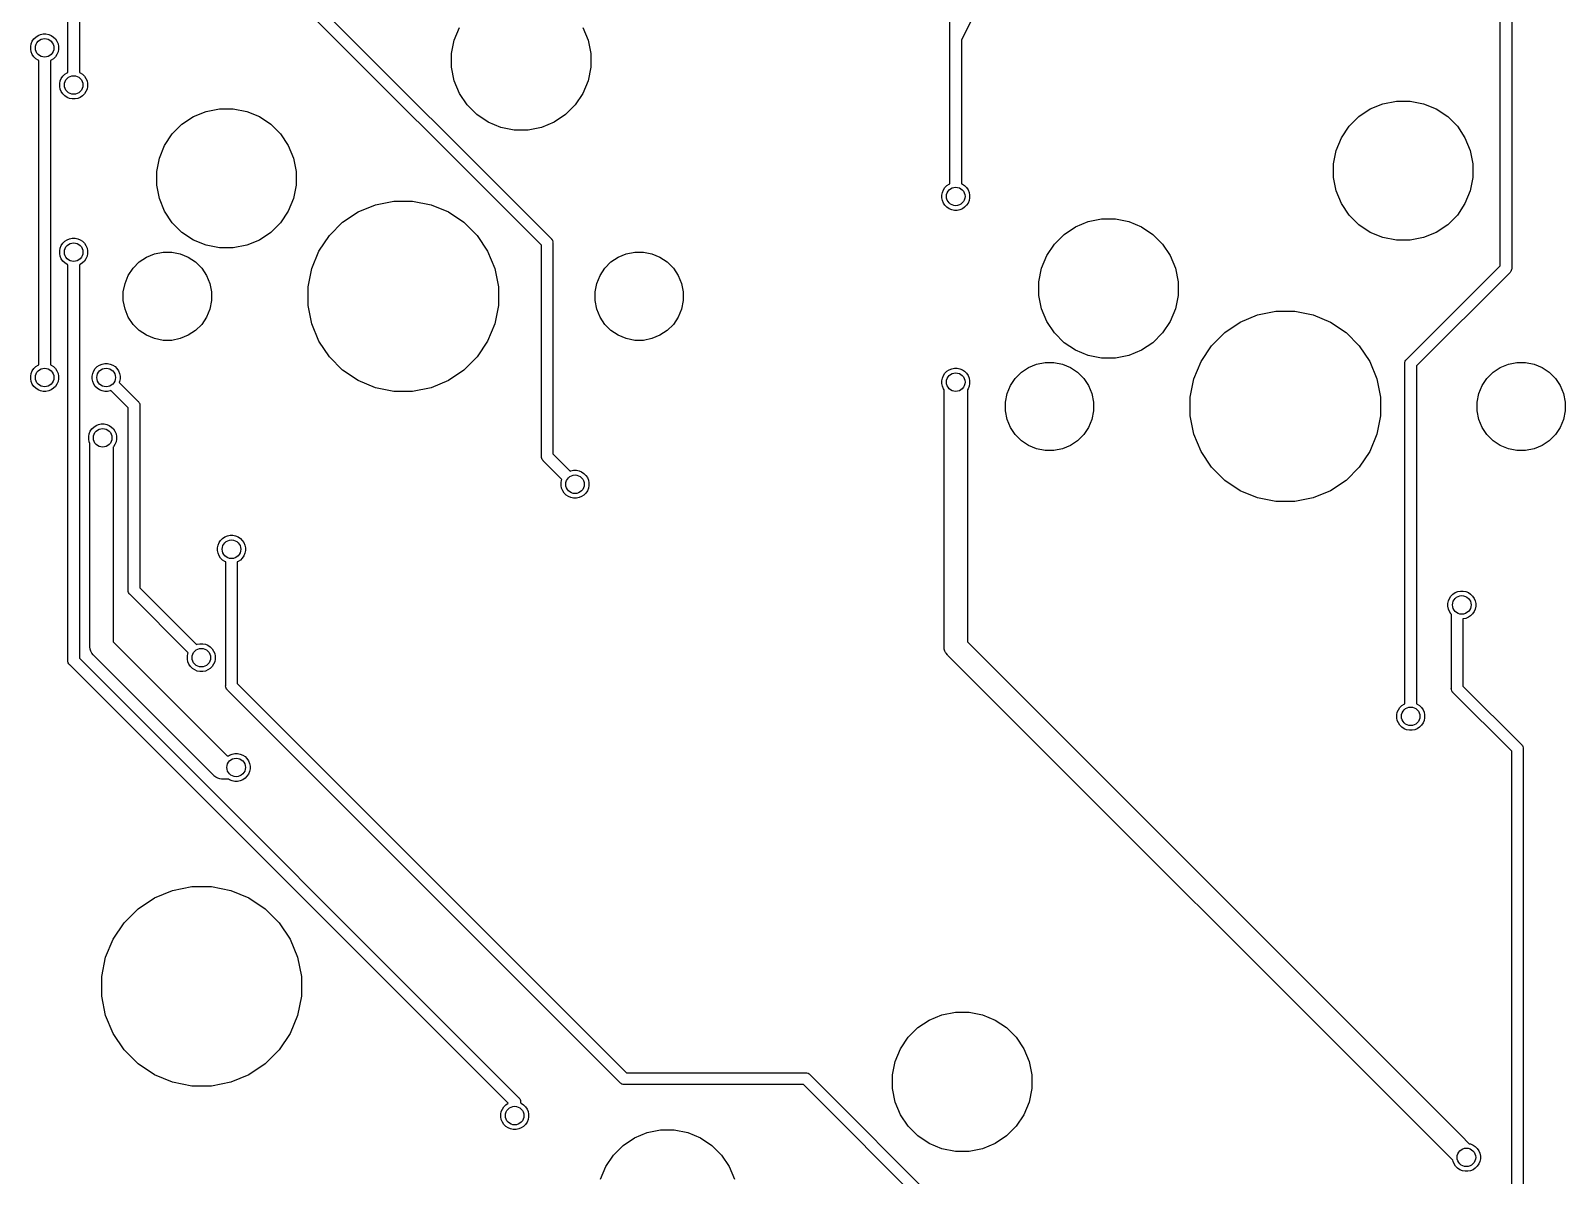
# Model space of a CAD drawing. Extents: x 0.5 to 11.1, y -4 to -0.9.
# Drawn here: x 2.72 to 4.021, y -3.37 to -2.399 of the extents above; entities that cross this region are included whole.
import ezdxf

# ---------------------------------------------------------------- set-up
doc = ezdxf.new("R2010")
doc.units = 0
doc.header["$MEASUREMENT"] = 0
doc.layers.add('BLACK', color=7, linetype='CONTINUOUS')

msp = doc.modelspace()

# ---------------------------------------------------------------- linework, layer by layer
at = {"layer": 'BLACK', "linetype": 'CONTINUOUS'}
for p, q in [((3.49931, -2.40529), (3.49931, -1.95976)), ((3.97569, -2.17236), (3.97569, -2.60035)), ((3.96585, -2.59855), (3.96585, -2.17856)), ((3.15285, -2.58098), (2.88675, -2.31487)), ((2.89498, -2.30918), (3.16108, -2.57529)), ((2.75128, -2.43433), (2.75128, -2.36264)), ((2.76112, -2.36725), (2.76112, -2.43433)), ((3.51958, -2.38602), (3.50915, -2.40687)), ((2.72113, -2.40799), (2.72242, -2.40605)), ((2.72242, -2.40605), (2.72407, -2.40441)), ((2.72407, -2.40441), (2.726, -2.40312)), ((2.726, -2.40312), (2.72815, -2.40223)), ((2.72815, -2.40223), (2.73043, -2.40177)), ((2.73043, -2.40177), (2.73276, -2.40177)), ((2.73276, -2.40177), (2.73504, -2.40223)), ((2.73504, -2.40223), (2.73719, -2.40312)), ((2.73719, -2.40312), (2.73912, -2.40441)), ((2.73912, -2.40441), (2.74077, -2.40605)), ((2.74077, -2.40605), (2.74206, -2.40799)), ((3.07667, -2.4184), (3.07894, -2.40699)), ((3.07894, -2.40699), (3.08339, -2.39624)), ((3.18806, -2.39624), (3.19251, -2.40699)), ((3.19251, -2.40699), (3.19478, -2.4184)), ((3.4993, -2.40536), (3.49931, -2.40529)), ((3.49931, -2.40577), (3.4993, -2.40536)), ((3.49931, -2.45271), (3.49931, -2.40577)), ((3.50915, -2.40687), (3.50915, -2.52882)), ((2.71978, -2.41242), (2.72024, -2.41014)), ((2.71978, -2.41475), (2.71978, -2.41242)), ((2.72024, -2.41703), (2.71978, -2.41475)), ((2.72024, -2.41014), (2.72113, -2.40799)), ((2.72113, -2.41918), (2.72024, -2.41703)), ((2.72242, -2.42111), (2.72113, -2.41918)), ((2.74206, -2.41918), (2.74077, -2.42111)), ((2.74206, -2.40799), (2.74295, -2.41014)), ((2.74295, -2.41703), (2.74206, -2.41918)), ((2.74295, -2.41014), (2.74341, -2.41242)), ((2.74341, -2.41475), (2.74295, -2.41703)), ((2.74341, -2.41242), (2.74341, -2.41475)), ((3.07667, -2.43003), (3.07667, -2.4184)), ((3.19478, -2.4184), (3.19478, -2.43003)), ((2.72407, -2.42276), (2.72242, -2.42111)), ((2.726, -2.42405), (2.72407, -2.42276)), ((2.72667, -2.42433), (2.726, -2.42405)), ((2.72667, -2.68236), (2.72667, -2.42433)), ((2.73719, -2.42405), (2.73652, -2.42433)), ((2.73652, -2.42433), (2.73652, -2.68236)), ((2.73912, -2.42276), (2.73719, -2.42405)), ((2.74077, -2.42111), (2.73912, -2.42276)), ((3.07894, -2.44144), (3.07667, -2.43003)), ((3.19478, -2.43003), (3.19251, -2.44144)), ((2.74439, -2.44392), (2.74484, -2.44163)), ((2.74439, -2.44624), (2.74439, -2.44392)), ((2.74484, -2.44852), (2.74439, -2.44624)), ((2.74484, -2.44163), (2.74573, -2.43948)), ((2.74573, -2.43948), (2.74703, -2.43755)), ((2.74703, -2.43755), (2.74867, -2.4359)), ((2.74867, -2.4359), (2.75061, -2.43461)), ((2.75061, -2.43461), (2.75128, -2.43433)), ((2.76112, -2.43433), (2.7618, -2.43461)), ((2.7618, -2.43461), (2.76373, -2.4359)), ((2.76373, -2.4359), (2.76538, -2.43755)), ((2.76538, -2.43755), (2.76667, -2.43948)), ((2.76667, -2.43948), (2.76756, -2.44163)), ((2.76756, -2.44163), (2.76801, -2.44392)), ((2.76801, -2.44624), (2.76756, -2.44852)), ((2.76801, -2.44392), (2.76801, -2.44624)), ((3.08339, -2.45219), (3.07894, -2.44144)), ((3.19251, -2.44144), (3.18806, -2.45219)), ((2.74573, -2.45067), (2.74484, -2.44852)), ((2.74703, -2.45261), (2.74573, -2.45067)), ((2.74867, -2.45425), (2.74703, -2.45261)), ((2.75061, -2.45555), (2.74867, -2.45425)), ((2.75276, -2.45644), (2.75061, -2.45555)), ((2.75504, -2.45689), (2.75276, -2.45644)), ((2.75736, -2.45689), (2.75504, -2.45689)), ((2.75965, -2.45644), (2.75736, -2.45689)), ((2.7618, -2.45555), (2.75965, -2.45644)), ((2.76373, -2.45425), (2.7618, -2.45555)), ((2.76538, -2.45261), (2.76373, -2.45425)), ((2.76667, -2.45067), (2.76538, -2.45261)), ((2.76756, -2.44852), (2.76667, -2.45067)), ((3.08986, -2.46186), (3.08339, -2.45219)), ((3.18806, -2.45219), (3.1816, -2.46186)), ((3.49931, -2.52882), (3.49931, -2.45271)), ((3.49931, -2.45271), (3.49931, -2.45271)), ((3.86653, -2.46093), (3.87794, -2.45866)), ((3.87794, -2.45866), (3.88958, -2.45866)), ((3.88958, -2.45866), (3.90099, -2.46093)), ((2.84808, -2.47834), (2.85776, -2.47188)), ((2.85776, -2.47188), (2.8685, -2.46743)), ((2.8685, -2.46743), (2.87991, -2.46516)), ((2.87991, -2.46516), (2.89154, -2.46516)), ((2.89154, -2.46516), (2.90295, -2.46743)), ((2.90295, -2.46743), (2.9137, -2.47188)), ((2.9137, -2.47188), (2.92337, -2.47834)), ((3.09808, -2.47008), (3.08986, -2.46186)), ((3.10776, -2.47655), (3.09808, -2.47008)), ((3.17337, -2.47008), (3.1637, -2.47655)), ((3.1816, -2.46186), (3.17337, -2.47008)), ((3.83789, -2.48007), (3.84611, -2.47185)), ((3.84611, -2.47185), (3.85579, -2.46538)), ((3.85579, -2.46538), (3.86653, -2.46093)), ((3.90099, -2.46093), (3.91173, -2.46538)), ((3.91173, -2.46538), (3.92141, -2.47185)), ((3.92141, -2.47185), (3.92963, -2.48007)), ((2.83986, -2.48657), (2.84808, -2.47834)), ((2.92337, -2.47834), (2.9316, -2.48657)), ((3.1185, -2.481), (3.10776, -2.47655)), ((3.12991, -2.48327), (3.1185, -2.481)), ((3.14154, -2.48327), (3.12991, -2.48327)), ((3.15295, -2.481), (3.14154, -2.48327)), ((3.1637, -2.47655), (3.15295, -2.481)), ((3.83143, -2.48974), (3.83789, -2.48007)), ((3.92963, -2.48007), (3.93609, -2.48974)), ((2.82894, -2.50699), (2.83339, -2.49624)), ((2.83339, -2.49624), (2.83986, -2.48657)), ((2.9316, -2.48657), (2.93806, -2.49624)), ((2.93806, -2.49624), (2.94251, -2.50699)), ((3.82697, -2.50049), (3.83143, -2.48974)), ((3.93609, -2.48974), (3.94055, -2.50049)), ((2.82667, -2.5184), (2.82894, -2.50699)), ((2.94251, -2.50699), (2.94478, -2.5184)), ((3.8247, -2.5119), (3.82697, -2.50049)), ((3.94055, -2.50049), (3.94281, -2.5119)), ((2.82667, -2.53003), (2.82667, -2.5184)), ((2.94478, -2.5184), (2.94478, -2.53003)), ((3.8247, -2.52353), (3.8247, -2.5119)), ((3.82697, -2.53494), (3.8247, -2.52353)), ((3.94281, -2.52353), (3.94055, -2.53494)), ((3.94281, -2.5119), (3.94281, -2.52353)), ((2.82894, -2.54144), (2.82667, -2.53003)), ((2.94478, -2.53003), (2.94251, -2.54144)), ((3.49242, -2.5384), (3.49288, -2.53612)), ((3.49288, -2.53612), (3.49377, -2.53397)), ((3.49377, -2.53397), (3.49506, -2.53204)), ((3.49506, -2.53204), (3.4967, -2.53039)), ((3.4967, -2.53039), (3.49864, -2.5291)), ((3.49864, -2.5291), (3.49931, -2.52882)), ((3.50915, -2.52882), (3.50983, -2.5291)), ((3.50983, -2.5291), (3.51176, -2.53039)), ((3.51176, -2.53039), (3.51341, -2.53204)), ((3.51341, -2.53204), (3.5147, -2.53397)), ((3.5147, -2.53397), (3.51559, -2.53612)), ((3.51559, -2.53612), (3.51604, -2.5384)), ((3.83143, -2.54569), (3.82697, -2.53494)), ((3.94055, -2.53494), (3.93609, -2.54569)), ((2.83339, -2.55219), (2.82894, -2.54144)), ((2.94251, -2.54144), (2.93806, -2.55219)), ((2.9975, -2.55269), (3.01219, -2.54661)), ((3.01219, -2.54661), (3.02778, -2.5435)), ((3.02778, -2.5435), (3.04368, -2.5435)), ((3.04368, -2.5435), (3.05927, -2.54661)), ((3.05927, -2.54661), (3.07396, -2.55269)), ((3.49242, -2.54073), (3.49242, -2.5384)), ((3.49288, -2.54301), (3.49242, -2.54073)), ((3.49377, -2.54516), (3.49288, -2.54301)), ((3.49506, -2.5471), (3.49377, -2.54516)), ((3.4967, -2.54874), (3.49506, -2.5471)), ((3.49864, -2.55003), (3.4967, -2.54874)), ((3.50079, -2.55092), (3.49864, -2.55003)), ((3.50983, -2.55003), (3.50768, -2.55092)), ((3.51176, -2.54874), (3.50983, -2.55003)), ((3.51341, -2.5471), (3.51176, -2.54874)), ((3.5147, -2.54516), (3.51341, -2.5471)), ((3.51559, -2.54301), (3.5147, -2.54516)), ((3.51604, -2.54073), (3.51559, -2.54301)), ((3.51604, -2.5384), (3.51604, -2.54073)), ((3.83789, -2.55536), (3.83143, -2.54569)), ((3.93609, -2.54569), (3.92963, -2.55536)), ((2.83986, -2.56186), (2.83339, -2.55219)), ((2.84808, -2.57008), (2.83986, -2.56186)), ((2.9316, -2.56186), (2.92337, -2.57008)), ((2.93806, -2.55219), (2.9316, -2.56186)), ((2.97304, -2.57276), (2.98428, -2.56152)), ((2.98428, -2.56152), (2.9975, -2.55269)), ((3.07396, -2.55269), (3.08718, -2.56152)), ((3.08718, -2.56152), (3.09842, -2.57276)), ((3.50307, -2.55138), (3.50079, -2.55092)), ((3.5054, -2.55138), (3.50307, -2.55138)), ((3.50768, -2.55092), (3.5054, -2.55138)), ((3.60579, -2.56538), (3.61653, -2.56093)), ((3.61653, -2.56093), (3.62794, -2.55866)), ((3.62794, -2.55866), (3.63958, -2.55866)), ((3.63958, -2.55866), (3.65099, -2.56093)), ((3.65099, -2.56093), (3.66173, -2.56538)), ((3.84611, -2.56359), (3.83789, -2.55536)), ((3.85579, -2.57005), (3.84611, -2.56359)), ((3.92141, -2.56359), (3.91173, -2.57005)), ((3.92963, -2.55536), (3.92141, -2.56359)), ((2.74867, -2.57764), (2.75061, -2.57634)), ((2.75061, -2.57634), (2.75276, -2.57545)), ((2.75276, -2.57545), (2.75504, -2.575)), ((2.75504, -2.575), (2.75736, -2.575)), ((2.75736, -2.575), (2.75965, -2.57545)), ((2.75965, -2.57545), (2.7618, -2.57634)), ((2.7618, -2.57634), (2.76373, -2.57764)), ((2.85776, -2.57655), (2.84808, -2.57008)), ((2.8685, -2.581), (2.85776, -2.57655)), ((2.9137, -2.57655), (2.90295, -2.581)), ((2.92337, -2.57008), (2.9137, -2.57655)), ((2.96421, -2.58598), (2.97304, -2.57276)), ((3.09842, -2.57276), (3.10725, -2.58598)), ((3.16108, -2.57529), (3.16127, -2.57544)), ((3.16127, -2.57544), (3.16143, -2.57563)), ((3.16143, -2.57563), (3.16143, -2.57563)), ((3.16143, -2.57563), (3.16181, -2.57609)), ((3.16181, -2.57609), (3.16189, -2.57619)), ((3.16189, -2.57619), (3.16234, -2.57704)), ((3.58789, -2.58007), (3.59611, -2.57185)), ((3.59611, -2.57185), (3.60579, -2.56538)), ((3.66173, -2.56538), (3.67141, -2.57185)), ((3.67141, -2.57185), (3.67963, -2.58007)), ((3.86653, -2.5745), (3.85579, -2.57005)), ((3.87794, -2.57677), (3.86653, -2.5745)), ((3.90099, -2.5745), (3.88958, -2.57677)), ((3.91173, -2.57005), (3.90099, -2.5745)), ((2.74439, -2.58565), (2.74484, -2.58337)), ((2.74439, -2.58797), (2.74439, -2.58565)), ((2.74484, -2.59026), (2.74439, -2.58797)), ((2.74484, -2.58337), (2.74573, -2.58122)), ((2.74573, -2.58122), (2.74703, -2.57928)), ((2.74703, -2.57928), (2.74867, -2.57764)), ((2.76373, -2.57764), (2.76538, -2.57928)), ((2.76538, -2.57928), (2.76667, -2.58122)), ((2.76667, -2.58122), (2.76756, -2.58337)), ((2.76756, -2.58337), (2.76801, -2.58565)), ((2.76801, -2.58797), (2.76756, -2.59026)), ((2.76801, -2.58565), (2.76801, -2.58797)), ((2.81801, -2.59107), (2.82482, -2.58825)), ((2.82482, -2.58825), (2.83204, -2.58681)), ((2.83204, -2.58681), (2.83941, -2.58681)), ((2.83941, -2.58681), (2.84664, -2.58825)), ((2.84664, -2.58825), (2.85344, -2.59107)), ((2.87991, -2.58327), (2.8685, -2.581)), ((2.89154, -2.58327), (2.87991, -2.58327)), ((2.90295, -2.581), (2.89154, -2.58327)), ((2.95812, -2.60067), (2.96421, -2.58598)), ((3.10725, -2.58598), (3.11334, -2.60067)), ((3.15285, -2.7598), (3.15285, -2.58098)), ((3.16234, -2.57704), (3.16263, -2.57797)), ((3.16263, -2.57797), (3.1627, -2.5787)), ((3.1627, -2.5787), (3.1627, -2.5787)), ((3.1627, -2.5787), (3.16272, -2.57894)), ((3.16272, -2.57894), (3.1627, -2.57918)), ((3.1627, -2.57918), (3.1627, -2.758)), ((3.21801, -2.59107), (3.22482, -2.58825)), ((3.22482, -2.58825), (3.23204, -2.58681)), ((3.23204, -2.58681), (3.23941, -2.58681)), ((3.23941, -2.58681), (3.24664, -2.58825)), ((3.24664, -2.58825), (3.25344, -2.59107)), ((3.57697, -2.60049), (3.58143, -2.58974)), ((3.58143, -2.58974), (3.58789, -2.58007)), ((3.67963, -2.58007), (3.68609, -2.58974)), ((3.68609, -2.58974), (3.69055, -2.60049)), ((3.88958, -2.57677), (3.87794, -2.57677)), ((2.74573, -2.59241), (2.74484, -2.59026)), ((2.74703, -2.59434), (2.74573, -2.59241)), ((2.74867, -2.59599), (2.74703, -2.59434)), ((2.75061, -2.59728), (2.74867, -2.59599)), ((2.75128, -2.59756), (2.75061, -2.59728)), ((2.75128, -2.93303), (2.75128, -2.59756)), ((2.7618, -2.59728), (2.76112, -2.59756)), ((2.76112, -2.59756), (2.76112, -2.93123)), ((2.76373, -2.59599), (2.7618, -2.59728)), ((2.76538, -2.59434), (2.76373, -2.59599)), ((2.76667, -2.59241), (2.76538, -2.59434)), ((2.76756, -2.59026), (2.76667, -2.59241)), ((2.80258, -2.6065), (2.80668, -2.60037)), ((2.80668, -2.60037), (2.81189, -2.59516)), ((2.81189, -2.59516), (2.81801, -2.59107)), ((2.85344, -2.59107), (2.85957, -2.59516)), ((2.85957, -2.59516), (2.86478, -2.60037)), ((2.86478, -2.60037), (2.86887, -2.6065)), ((2.95502, -2.61626), (2.95812, -2.60067)), ((3.11334, -2.60067), (3.11644, -2.61626)), ((3.20258, -2.6065), (3.20668, -2.60037)), ((3.20668, -2.60037), (3.21189, -2.59516)), ((3.21189, -2.59516), (3.21801, -2.59107)), ((3.25344, -2.59107), (3.25957, -2.59516)), ((3.25957, -2.59516), (3.26478, -2.60037)), ((3.26478, -2.60037), (3.26887, -2.6065)), ((3.5747, -2.6119), (3.57697, -2.60049)), ((3.69055, -2.60049), (3.69281, -2.6119)), ((3.88675, -2.67765), (3.96585, -2.59855)), ((3.97534, -2.60248), (3.97488, -2.60334)), ((3.97537, -2.60238), (3.97534, -2.60248)), ((3.97562, -2.60156), (3.97537, -2.60238)), ((3.97569, -2.60083), (3.97562, -2.60156)), ((3.97569, -2.60035), (3.97571, -2.60059)), ((3.97571, -2.60059), (3.97569, -2.60083)), ((3.97569, -2.60083), (3.97569, -2.60083)), ((2.79833, -2.62053), (2.79976, -2.6133)), ((2.79976, -2.6133), (2.80258, -2.6065)), ((2.86887, -2.6065), (2.87169, -2.6133)), ((2.87169, -2.6133), (2.87313, -2.62053)), ((3.19833, -2.62053), (3.19976, -2.6133)), ((3.19976, -2.6133), (3.20258, -2.6065)), ((3.26887, -2.6065), (3.27169, -2.6133)), ((3.27169, -2.6133), (3.27313, -2.62053)), ((3.5747, -2.62353), (3.5747, -2.6119)), ((3.69281, -2.6119), (3.69281, -2.62353)), ((3.97408, -2.60424), (3.89498, -2.68334)), ((3.97426, -2.60409), (3.97408, -2.60424)), ((3.97468, -2.60357), (3.97426, -2.60409)), ((3.97488, -2.60334), (3.97468, -2.60357)), ((2.79833, -2.6279), (2.79833, -2.62053)), ((2.79976, -2.63512), (2.79833, -2.6279)), ((2.87313, -2.6279), (2.87169, -2.63512)), ((2.87313, -2.62053), (2.87313, -2.6279)), ((2.95502, -2.63216), (2.95502, -2.61626)), ((3.11644, -2.61626), (3.11644, -2.63216)), ((3.19833, -2.6279), (3.19833, -2.62053)), ((3.19976, -2.63512), (3.19833, -2.6279)), ((3.27313, -2.6279), (3.27169, -2.63512)), ((3.27313, -2.62053), (3.27313, -2.6279)), ((3.57697, -2.63494), (3.5747, -2.62353)), ((3.69281, -2.62353), (3.69055, -2.63494)), ((2.80258, -2.64193), (2.79976, -2.63512)), ((2.87169, -2.63512), (2.86887, -2.64193)), ((2.95812, -2.64775), (2.95502, -2.63216)), ((3.11644, -2.63216), (3.11334, -2.64775)), ((3.20258, -2.64193), (3.19976, -2.63512)), ((3.27169, -2.63512), (3.26887, -2.64193)), ((3.58143, -2.64569), (3.57697, -2.63494)), ((3.69055, -2.63494), (3.68609, -2.64569)), ((3.74553, -2.64619), (3.76022, -2.64011)), ((3.76022, -2.64011), (3.77581, -2.63701)), ((3.77581, -2.63701), (3.79171, -2.63701)), ((3.79171, -2.63701), (3.8073, -2.64011)), ((3.8073, -2.64011), (3.82199, -2.64619)), ((2.80668, -2.64805), (2.80258, -2.64193)), ((2.81189, -2.65326), (2.80668, -2.64805)), ((2.81801, -2.65736), (2.81189, -2.65326)), ((2.85957, -2.65326), (2.85344, -2.65736)), ((2.86478, -2.64805), (2.85957, -2.65326)), ((2.86887, -2.64193), (2.86478, -2.64805)), ((2.96421, -2.66244), (2.95812, -2.64775)), ((3.11334, -2.64775), (3.10725, -2.66244)), ((3.20668, -2.64805), (3.20258, -2.64193)), ((3.21189, -2.65326), (3.20668, -2.64805)), ((3.21801, -2.65736), (3.21189, -2.65326)), ((3.25957, -2.65326), (3.25344, -2.65736)), ((3.26478, -2.64805), (3.25957, -2.65326)), ((3.26887, -2.64193), (3.26478, -2.64805)), ((3.58789, -2.65536), (3.58143, -2.64569)), ((3.68609, -2.64569), (3.67963, -2.65536)), ((3.73231, -2.65503), (3.74553, -2.64619)), ((3.82199, -2.64619), (3.83521, -2.65503)), ((2.82482, -2.66018), (2.81801, -2.65736)), ((2.83204, -2.66161), (2.82482, -2.66018)), ((2.83941, -2.66161), (2.83204, -2.66161)), ((2.84664, -2.66018), (2.83941, -2.66161)), ((2.85344, -2.65736), (2.84664, -2.66018)), ((2.97304, -2.67566), (2.96421, -2.66244)), ((3.10725, -2.66244), (3.09842, -2.67566)), ((3.22482, -2.66018), (3.21801, -2.65736)), ((3.23204, -2.66161), (3.22482, -2.66018)), ((3.23941, -2.66161), (3.23204, -2.66161)), ((3.24664, -2.66018), (3.23941, -2.66161)), ((3.25344, -2.65736), (3.24664, -2.66018)), ((3.59611, -2.66359), (3.58789, -2.65536)), ((3.60579, -2.67005), (3.59611, -2.66359)), ((3.67141, -2.66359), (3.66173, -2.67005)), ((3.67963, -2.65536), (3.67141, -2.66359)), ((3.71224, -2.67949), (3.72107, -2.66627)), ((3.72107, -2.66627), (3.73231, -2.65503)), ((3.83521, -2.65503), (3.84645, -2.66627)), ((3.84645, -2.66627), (3.85528, -2.67949)), ((2.98428, -2.6869), (2.97304, -2.67566)), ((3.09842, -2.67566), (3.08718, -2.6869)), ((3.57285, -2.68175), (3.58008, -2.68031)), ((3.58008, -2.68031), (3.58744, -2.68031)), ((3.58744, -2.68031), (3.59467, -2.68175)), ((3.61653, -2.6745), (3.60579, -2.67005)), ((3.62794, -2.67677), (3.61653, -2.6745)), ((3.63958, -2.67677), (3.62794, -2.67677)), ((3.65099, -2.6745), (3.63958, -2.67677)), ((3.66173, -2.67005), (3.65099, -2.6745)), ((3.70615, -2.69417), (3.71224, -2.67949)), ((3.85528, -2.67949), (3.86137, -2.69417)), ((3.88511, -2.6813), (3.88521, -2.68033)), ((3.88521, -2.68033), (3.88549, -2.67941)), ((3.88549, -2.67941), (3.88595, -2.67855)), ((3.88595, -2.67855), (3.88641, -2.67799)), ((3.88641, -2.67799), (3.88656, -2.6778)), ((3.88641, -2.67799), (3.88641, -2.67799)), ((3.88656, -2.6778), (3.88675, -2.67765)), ((3.97285, -2.68175), (3.98008, -2.68031)), ((3.98008, -2.68031), (3.98744, -2.68031)), ((3.98744, -2.68031), (3.99467, -2.68175)), ((2.71978, -2.69195), (2.72024, -2.68967)), ((2.71978, -2.69427), (2.71978, -2.69195)), ((2.72024, -2.68967), (2.72113, -2.68752)), ((2.72113, -2.68752), (2.72242, -2.68558)), ((2.72242, -2.68558), (2.72407, -2.68394)), ((2.72407, -2.68394), (2.726, -2.68264)), ((2.726, -2.68264), (2.72667, -2.68236)), ((2.73652, -2.68236), (2.73719, -2.68264)), ((2.73719, -2.68264), (2.73912, -2.68394)), ((2.73912, -2.68394), (2.74077, -2.68558)), ((2.74077, -2.68558), (2.74206, -2.68752)), ((2.74206, -2.68752), (2.74295, -2.68967)), ((2.74295, -2.68967), (2.74341, -2.69195)), ((2.74341, -2.69195), (2.74341, -2.69427)), ((2.77195, -2.69195), (2.7724, -2.68967)), ((2.77195, -2.69427), (2.77195, -2.69195)), ((2.7724, -2.68967), (2.77329, -2.68752)), ((2.77329, -2.68752), (2.77459, -2.68558)), ((2.77459, -2.68558), (2.77623, -2.68394)), ((2.77623, -2.68394), (2.77817, -2.68264)), ((2.77817, -2.68264), (2.78031, -2.68175)), ((2.78031, -2.68175), (2.7826, -2.6813)), ((2.7826, -2.6813), (2.78492, -2.6813)), ((2.78492, -2.6813), (2.78721, -2.68175)), ((2.78721, -2.68175), (2.78935, -2.68264)), ((2.78935, -2.68264), (2.79129, -2.68394)), ((2.79129, -2.68394), (2.79293, -2.68558)), ((2.79293, -2.68558), (2.79423, -2.68752)), ((2.79423, -2.68752), (2.79512, -2.68967)), ((2.79512, -2.68967), (2.79557, -2.69195)), ((2.79557, -2.69195), (2.79557, -2.69427)), ((2.9975, -2.69574), (2.98428, -2.6869)), ((3.08718, -2.6869), (3.07396, -2.69574)), ((3.49242, -2.69588), (3.49288, -2.6936)), ((3.49288, -2.6936), (3.49377, -2.69145)), ((3.49377, -2.69145), (3.49506, -2.68952)), ((3.49506, -2.68952), (3.4967, -2.68787)), ((3.4967, -2.68787), (3.49864, -2.68658)), ((3.49864, -2.68658), (3.50079, -2.68569)), ((3.50079, -2.68569), (3.50307, -2.68524)), ((3.50307, -2.68524), (3.5054, -2.68524)), ((3.5054, -2.68524), (3.50768, -2.68569)), ((3.50768, -2.68569), (3.50983, -2.68658)), ((3.50983, -2.68658), (3.51176, -2.68787)), ((3.51176, -2.68787), (3.51341, -2.68952)), ((3.51341, -2.68952), (3.5147, -2.69145)), ((3.5147, -2.69145), (3.51559, -2.6936)), ((3.51559, -2.6936), (3.51604, -2.69588)), ((3.55471, -2.69387), (3.55992, -2.68866)), ((3.55992, -2.68866), (3.56604, -2.68457)), ((3.56604, -2.68457), (3.57285, -2.68175)), ((3.59467, -2.68175), (3.60148, -2.68457)), ((3.60148, -2.68457), (3.6076, -2.68866)), ((3.6076, -2.68866), (3.61281, -2.69387)), ((3.88514, -2.68154), (3.88511, -2.6813)), ((3.88514, -2.96977), (3.88514, -2.68154)), ((3.89498, -2.68334), (3.89498, -2.96977)), ((3.95471, -2.69387), (3.95992, -2.68866)), ((3.95992, -2.68866), (3.96604, -2.68457)), ((3.96604, -2.68457), (3.97285, -2.68175)), ((3.99467, -2.68175), (4.00148, -2.68457)), ((4.00148, -2.68457), (4.0076, -2.68866)), ((4.0076, -2.68866), (4.01281, -2.69387)), ((2.72024, -2.69656), (2.71978, -2.69427)), ((2.72113, -2.6987), (2.72024, -2.69656)), ((2.72242, -2.70064), (2.72113, -2.6987)), ((2.72407, -2.70228), (2.72242, -2.70064)), ((2.726, -2.70358), (2.72407, -2.70228)), ((2.72815, -2.70447), (2.726, -2.70358)), ((2.73043, -2.70492), (2.72815, -2.70447)), ((2.73276, -2.70492), (2.73043, -2.70492)), ((2.73504, -2.70447), (2.73276, -2.70492)), ((2.73719, -2.70358), (2.73504, -2.70447)), ((2.73912, -2.70228), (2.73719, -2.70358)), ((2.74077, -2.70064), (2.73912, -2.70228)), ((2.74206, -2.6987), (2.74077, -2.70064)), ((2.74295, -2.69656), (2.74206, -2.6987)), ((2.74341, -2.69427), (2.74295, -2.69656)), ((2.7724, -2.69656), (2.77195, -2.69427)), ((2.77329, -2.6987), (2.7724, -2.69656)), ((2.77459, -2.70064), (2.77329, -2.6987)), ((2.77623, -2.70228), (2.77459, -2.70064)), ((2.77817, -2.70358), (2.77623, -2.70228)), ((2.78031, -2.70447), (2.77817, -2.70358)), ((2.7826, -2.70492), (2.78031, -2.70447)), ((2.78492, -2.70492), (2.7826, -2.70492)), ((2.78721, -2.70447), (2.78492, -2.70492)), ((2.78788, -2.70419), (2.78721, -2.70447)), ((2.80246, -2.71877), (2.78788, -2.70419)), ((2.79512, -2.69656), (2.79484, -2.69723)), ((2.79484, -2.69723), (2.81069, -2.71308)), ((2.79557, -2.69427), (2.79512, -2.69656)), ((3.01219, -2.70182), (2.9975, -2.69574)), ((3.02778, -2.70492), (3.01219, -2.70182)), ((3.04368, -2.70492), (3.02778, -2.70492)), ((3.05927, -2.70182), (3.04368, -2.70492)), ((3.07396, -2.69574), (3.05927, -2.70182)), ((3.49242, -2.69821), (3.49242, -2.69588)), ((3.49288, -2.70049), (3.49242, -2.69821)), ((3.49377, -2.70264), (3.49288, -2.70049)), ((3.49439, -2.70358), (3.49377, -2.70264)), ((3.49439, -2.92097), (3.49439, -2.70358)), ((3.5147, -2.70264), (3.51407, -2.70358)), ((3.51407, -2.70358), (3.51407, -2.91738)), ((3.51559, -2.70049), (3.5147, -2.70264)), ((3.51604, -2.69821), (3.51559, -2.70049)), ((3.51604, -2.69588), (3.51604, -2.69821)), ((3.54636, -2.71403), (3.5478, -2.70681)), ((3.5478, -2.70681), (3.55062, -2.7)), ((3.55062, -2.7), (3.55471, -2.69387)), ((3.61281, -2.69387), (3.6169, -2.7)), ((3.6169, -2.7), (3.61972, -2.70681)), ((3.61972, -2.70681), (3.62116, -2.71403)), ((3.70305, -2.70977), (3.70615, -2.69417)), ((3.86137, -2.69417), (3.86447, -2.70977)), ((3.94636, -2.71403), (3.9478, -2.70681)), ((3.9478, -2.70681), (3.95061, -2.7)), ((3.95061, -2.7), (3.95471, -2.69387)), ((4.01281, -2.69387), (4.0169, -2.7)), ((4.0169, -2.7), (4.01972, -2.70681)), ((4.01972, -2.70681), (4.02116, -2.71403)), ((2.80246, -2.87338), (2.80246, -2.71877)), ((2.81069, -2.71308), (2.81088, -2.71324)), ((2.81088, -2.71324), (2.81103, -2.71342)), ((2.81103, -2.71342), (2.81103, -2.71342)), ((2.81103, -2.71342), (2.81149, -2.71398)), ((2.81149, -2.71398), (2.81186, -2.71468)), ((2.81186, -2.71468), (2.81195, -2.71484)), ((2.81195, -2.71484), (2.81223, -2.71577)), ((2.81223, -2.71577), (2.8123, -2.71649)), ((2.8123, -2.71649), (2.8123, -2.71649)), ((2.8123, -2.71649), (2.81233, -2.71673)), ((2.81233, -2.71673), (2.8123, -2.71697)), ((2.8123, -2.71697), (2.8123, -2.87158)), ((3.54636, -2.7214), (3.54636, -2.71403)), ((3.62116, -2.71403), (3.62116, -2.7214)), ((3.70305, -2.72567), (3.70305, -2.70977)), ((3.86447, -2.70977), (3.86447, -2.72567)), ((3.94636, -2.7214), (3.94636, -2.71403)), ((4.02116, -2.71403), (4.02116, -2.7214)), ((2.77736, -2.73293), (2.77964, -2.73248)), ((2.77964, -2.73248), (2.78197, -2.73248)), ((2.78197, -2.73248), (2.78425, -2.73293)), ((3.5478, -2.72863), (3.54636, -2.7214)), ((3.55062, -2.73543), (3.5478, -2.72863)), ((3.61972, -2.72863), (3.6169, -2.73543)), ((3.62116, -2.7214), (3.61972, -2.72863)), ((3.70615, -2.74126), (3.70305, -2.72567)), ((3.86447, -2.72567), (3.86137, -2.74126)), ((3.9478, -2.72863), (3.94636, -2.7214)), ((3.95061, -2.73543), (3.9478, -2.72863)), ((4.01972, -2.72863), (4.0169, -2.73543)), ((4.02116, -2.7214), (4.01972, -2.72863)), ((2.769, -2.74313), (2.76945, -2.74085)), ((2.769, -2.74545), (2.769, -2.74313)), ((2.76945, -2.74774), (2.769, -2.74545)), ((2.76945, -2.74085), (2.77034, -2.7387)), ((2.77034, -2.7387), (2.77163, -2.73676)), ((2.77163, -2.73676), (2.77328, -2.73512)), ((2.77328, -2.73512), (2.77521, -2.73382)), ((2.77521, -2.73382), (2.77736, -2.73293)), ((2.78425, -2.73293), (2.7864, -2.73382)), ((2.7864, -2.73382), (2.78834, -2.73512)), ((2.78834, -2.73512), (2.78998, -2.73676)), ((2.78998, -2.73676), (2.79127, -2.7387)), ((2.79127, -2.7387), (2.79216, -2.74085)), ((2.79216, -2.74085), (2.79262, -2.74313)), ((2.79262, -2.74545), (2.79216, -2.74774)), ((2.79262, -2.74313), (2.79262, -2.74545)), ((3.55471, -2.74156), (3.55062, -2.73543)), ((3.55992, -2.74677), (3.55471, -2.74156)), ((3.61281, -2.74156), (3.6076, -2.74677)), ((3.6169, -2.73543), (3.61281, -2.74156)), ((3.71224, -2.75595), (3.70615, -2.74126)), ((3.86137, -2.74126), (3.85528, -2.75595)), ((3.95471, -2.74156), (3.95061, -2.73543)), ((3.95992, -2.74677), (3.95471, -2.74156)), ((4.01281, -2.74156), (4.0076, -2.74677)), ((4.0169, -2.73543), (4.01281, -2.74156)), ((2.76998, -2.74902), (2.76945, -2.74774)), ((2.76998, -2.92097), (2.76998, -2.74902)), ((2.78998, -2.75182), (2.78967, -2.75214)), ((2.78967, -2.75214), (2.78967, -2.91738)), ((2.79127, -2.74989), (2.78998, -2.75182)), ((2.79216, -2.74774), (2.79127, -2.74989)), ((3.1627, -2.758), (3.17728, -2.77258)), ((3.56604, -2.75086), (3.55992, -2.74677)), ((3.57285, -2.75368), (3.56604, -2.75086)), ((3.58008, -2.75512), (3.57285, -2.75368)), ((3.58744, -2.75512), (3.58008, -2.75512)), ((3.59467, -2.75368), (3.58744, -2.75512)), ((3.60148, -2.75086), (3.59467, -2.75368)), ((3.6076, -2.74677), (3.60148, -2.75086)), ((3.72107, -2.76917), (3.71224, -2.75595)), ((3.85528, -2.75595), (3.84645, -2.76917)), ((3.96604, -2.75086), (3.95992, -2.74677)), ((3.97285, -2.75368), (3.96604, -2.75086)), ((3.98008, -2.75512), (3.97285, -2.75368)), ((3.98744, -2.75512), (3.98008, -2.75512)), ((3.99467, -2.75368), (3.98744, -2.75512)), ((4.00148, -2.75086), (3.99467, -2.75368)), ((4.0076, -2.74677), (4.00148, -2.75086)), ((3.15283, -2.76004), (3.15285, -2.7598)), ((3.15293, -2.761), (3.15283, -2.76004)), ((3.15321, -2.76193), (3.15293, -2.761)), ((3.15366, -2.76279), (3.15321, -2.76193)), ((3.15413, -2.76335), (3.15366, -2.76279)), ((3.15428, -2.76354), (3.15413, -2.76335)), ((3.15447, -2.76369), (3.15428, -2.76354)), ((3.17032, -2.77954), (3.15447, -2.76369)), ((3.17795, -2.7723), (3.18023, -2.77185)), ((3.18023, -2.77185), (3.18256, -2.77185)), ((3.18256, -2.77185), (3.18484, -2.7723)), ((3.73231, -2.78041), (3.72107, -2.76917)), ((3.84645, -2.76917), (3.83521, -2.78041)), ((3.16959, -2.7825), (3.17004, -2.78022)), ((3.16959, -2.78482), (3.16959, -2.7825)), ((3.17004, -2.78711), (3.16959, -2.78482)), ((3.17004, -2.78022), (3.17032, -2.77954)), ((3.17728, -2.77258), (3.17795, -2.7723)), ((3.18484, -2.7723), (3.18699, -2.77319)), ((3.18699, -2.77319), (3.18893, -2.77449)), ((3.18893, -2.77449), (3.19057, -2.77613)), ((3.19057, -2.77613), (3.19186, -2.77807)), ((3.19186, -2.77807), (3.19275, -2.78022)), ((3.19275, -2.78022), (3.19321, -2.7825)), ((3.19321, -2.78482), (3.19275, -2.78711)), ((3.19321, -2.7825), (3.19321, -2.78482)), ((3.74553, -2.78924), (3.73231, -2.78041)), ((3.83521, -2.78041), (3.82199, -2.78924)), ((3.17093, -2.78926), (3.17004, -2.78711)), ((3.17222, -2.79119), (3.17093, -2.78926)), ((3.17387, -2.79284), (3.17222, -2.79119)), ((3.1758, -2.79413), (3.17387, -2.79284)), ((3.17795, -2.79502), (3.1758, -2.79413)), ((3.18023, -2.79547), (3.17795, -2.79502)), ((3.18256, -2.79547), (3.18023, -2.79547)), ((3.18484, -2.79502), (3.18256, -2.79547)), ((3.18699, -2.79413), (3.18484, -2.79502)), ((3.18893, -2.79284), (3.18699, -2.79413)), ((3.19057, -2.79119), (3.18893, -2.79284)), ((3.19186, -2.78926), (3.19057, -2.79119)), ((3.19275, -2.78711), (3.19186, -2.78926)), ((3.76022, -2.79532), (3.74553, -2.78924)), ((3.77581, -2.79843), (3.76022, -2.79532)), ((3.8073, -2.79532), (3.79171, -2.79843)), ((3.82199, -2.78924), (3.8073, -2.79532)), ((3.79171, -2.79843), (3.77581, -2.79843)), ((2.87825, -2.83762), (2.8787, -2.83533)), ((2.8787, -2.83533), (2.87959, -2.83318)), ((2.87959, -2.83318), (2.88088, -2.83125)), ((2.88088, -2.83125), (2.88253, -2.82961)), ((2.88253, -2.82961), (2.88446, -2.82831)), ((2.88446, -2.82831), (2.88661, -2.82742)), ((2.88661, -2.82742), (2.8889, -2.82697)), ((2.8889, -2.82697), (2.89122, -2.82697)), ((2.89122, -2.82697), (2.8935, -2.82742)), ((2.8935, -2.82742), (2.89565, -2.82831)), ((2.89565, -2.82831), (2.89759, -2.82961)), ((2.89759, -2.82961), (2.89923, -2.83125)), ((2.89923, -2.83125), (2.90053, -2.83318)), ((2.90053, -2.83318), (2.90142, -2.83533)), ((2.90142, -2.83533), (2.90187, -2.83762)), ((2.87825, -2.83994), (2.87825, -2.83762)), ((2.8787, -2.84222), (2.87825, -2.83994)), ((2.87959, -2.84437), (2.8787, -2.84222)), ((2.88088, -2.84631), (2.87959, -2.84437)), ((2.88253, -2.84795), (2.88088, -2.84631)), ((2.88446, -2.84925), (2.88253, -2.84795)), ((2.88514, -2.84953), (2.88446, -2.84925)), ((2.88514, -2.95448), (2.88514, -2.84953)), ((2.89565, -2.84925), (2.89498, -2.84953)), ((2.89498, -2.84953), (2.89498, -2.95269)), ((2.89759, -2.84795), (2.89565, -2.84925)), ((2.89923, -2.84631), (2.89759, -2.84795)), ((2.90053, -2.84437), (2.89923, -2.84631)), ((2.90142, -2.84222), (2.90053, -2.84437)), ((2.90187, -2.83994), (2.90142, -2.84222)), ((2.90187, -2.83762), (2.90187, -2.83994)), ((2.80244, -2.87362), (2.80246, -2.87338)), ((2.80253, -2.87459), (2.80244, -2.87362)), ((2.80281, -2.87551), (2.80253, -2.87459)), ((2.80327, -2.87637), (2.80281, -2.87551)), ((2.8123, -2.87158), (2.86035, -2.91963)), ((3.92584, -2.87685), (3.92777, -2.87556)), ((3.92777, -2.87556), (3.92992, -2.87467)), ((3.92992, -2.87467), (3.9322, -2.87421)), ((3.9322, -2.87421), (3.93453, -2.87421)), ((3.93453, -2.87421), (3.93681, -2.87467)), ((3.93681, -2.87467), (3.93896, -2.87556)), ((3.93896, -2.87556), (3.9409, -2.87685)), ((2.80366, -2.87685), (2.80327, -2.87637)), ((2.80389, -2.87712), (2.80366, -2.87685)), ((2.80407, -2.87727), (2.80389, -2.87712)), ((2.85339, -2.92659), (2.80407, -2.87727)), ((3.92156, -2.88486), (3.92201, -2.88258)), ((3.92156, -2.88719), (3.92156, -2.88486)), ((3.92201, -2.88947), (3.92156, -2.88719)), ((3.92201, -2.88258), (3.9229, -2.88043)), ((3.9229, -2.88043), (3.92419, -2.87849)), ((3.92419, -2.87849), (3.92584, -2.87685)), ((3.9409, -2.87685), (3.94254, -2.87849)), ((3.94254, -2.87849), (3.94383, -2.88043)), ((3.94383, -2.88043), (3.94472, -2.88258)), ((3.94472, -2.88258), (3.94518, -2.88486)), ((3.94518, -2.88719), (3.94472, -2.88947)), ((3.94518, -2.88486), (3.94518, -2.88719)), ((3.9229, -2.89162), (3.92201, -2.88947)), ((3.92419, -2.89355), (3.9229, -2.89162)), ((3.92451, -2.89387), (3.92419, -2.89355)), ((3.92451, -2.95665), (3.92451, -2.89387)), ((3.93453, -2.89783), (3.93435, -2.89783)), ((3.93435, -2.89783), (3.93435, -2.95485)), ((3.93681, -2.89738), (3.93453, -2.89783)), ((3.93896, -2.89649), (3.93681, -2.89738)), ((3.9409, -2.8952), (3.93896, -2.89649)), ((3.94254, -2.89355), (3.9409, -2.8952)), ((3.94383, -2.89162), (3.94254, -2.89355)), ((3.94472, -2.88947), (3.94383, -2.89162)), ((2.76993, -2.92146), (2.76998, -2.92097)), ((2.77012, -2.92339), (2.76993, -2.92146)), ((2.77069, -2.92524), (2.77012, -2.92339)), ((2.77127, -2.92634), (2.77069, -2.92524)), ((2.7716, -2.92695), (2.77127, -2.92634)), ((2.77283, -2.92845), (2.7716, -2.92695)), ((2.78967, -2.91738), (2.88626, -3.01398)), ((2.85266, -2.92955), (2.85311, -2.92726)), ((2.85311, -2.92726), (2.85339, -2.92659)), ((2.86035, -2.91963), (2.86102, -2.91935)), ((2.86102, -2.91935), (2.86331, -2.9189)), ((2.86331, -2.9189), (2.86563, -2.9189)), ((2.86563, -2.9189), (2.86791, -2.91935)), ((2.86791, -2.91935), (2.87006, -2.92024)), ((2.87006, -2.92024), (2.872, -2.92153)), ((2.872, -2.92153), (2.87364, -2.92318)), ((2.87364, -2.92318), (2.87494, -2.92511)), ((2.87494, -2.92511), (2.87583, -2.92726)), ((2.87583, -2.92726), (2.87628, -2.92955)), ((3.49434, -2.92146), (3.49439, -2.92097)), ((3.49453, -2.92339), (3.49434, -2.92146)), ((3.4951, -2.92524), (3.49453, -2.92339)), ((3.49568, -2.92634), (3.4951, -2.92524)), ((3.49601, -2.92695), (3.49568, -2.92634)), ((3.49724, -2.92845), (3.49601, -2.92695)), ((3.51407, -2.91738), (3.93279, -3.3361)), ((2.75126, -2.93327), (2.75128, -2.93303)), ((2.75135, -2.93423), (2.75126, -2.93327)), ((2.75163, -2.93516), (2.75135, -2.93423)), ((2.75209, -2.93602), (2.75163, -2.93516)), ((2.75242, -2.93642), (2.75209, -2.93602)), ((2.7527, -2.93676), (2.75242, -2.93642)), ((2.75289, -2.93692), (2.7527, -2.93676)), ((3.12461, -3.30864), (2.75289, -2.93692)), ((2.76112, -2.93123), (3.13353, -3.30363)), ((2.77321, -2.92876), (2.77283, -2.92845)), ((2.87488, -3.03044), (2.77321, -2.92876)), ((2.85266, -2.93187), (2.85266, -2.92955)), ((2.85311, -2.93415), (2.85266, -2.93187)), ((2.854, -2.9363), (2.85311, -2.93415)), ((2.85529, -2.93824), (2.854, -2.9363)), ((2.85694, -2.93988), (2.85529, -2.93824)), ((2.85887, -2.94118), (2.85694, -2.93988)), ((2.872, -2.93988), (2.87006, -2.94118)), ((2.87364, -2.93824), (2.872, -2.93988)), ((2.87494, -2.9363), (2.87364, -2.93824)), ((2.87583, -2.93415), (2.87494, -2.9363)), ((2.87628, -2.93187), (2.87583, -2.93415)), ((2.87628, -2.92955), (2.87628, -2.93187)), ((3.49761, -2.92876), (3.49724, -2.92845)), ((3.91887, -3.35002), (3.49761, -2.92876)), ((2.86102, -2.94207), (2.85887, -2.94118)), ((2.86331, -2.94252), (2.86102, -2.94207)), ((2.86563, -2.94252), (2.86331, -2.94252)), ((2.86791, -2.94207), (2.86563, -2.94252)), ((2.87006, -2.94118), (2.86791, -2.94207)), ((2.89498, -2.95269), (3.22517, -3.28287)), ((2.88511, -2.95472), (2.88514, -2.95448)), ((2.88521, -2.95569), (2.88511, -2.95472)), ((2.88549, -2.95662), (2.88521, -2.95569)), ((2.88595, -2.95747), (2.88549, -2.95662)), ((2.88626, -2.95785), (2.88595, -2.95747)), ((2.88656, -2.95822), (2.88626, -2.95785)), ((2.88675, -2.95837), (2.88656, -2.95822)), ((3.21948, -3.2911), (2.88675, -2.95837)), ((3.92448, -2.95689), (3.92451, -2.95665)), ((3.92458, -2.95785), (3.92448, -2.95689)), ((3.92486, -2.95878), (3.92458, -2.95785)), ((3.92532, -2.95964), (3.92486, -2.95878)), ((3.92578, -2.9602), (3.92532, -2.95964)), ((3.92593, -2.96039), (3.92578, -2.9602)), ((3.92612, -2.96054), (3.92593, -2.96039)), ((3.97569, -3.01011), (3.92612, -2.96054)), ((3.93435, -2.95485), (3.98392, -3.00442)), ((3.87825, -2.97935), (3.8787, -2.97707)), ((3.87825, -2.98168), (3.87825, -2.97935)), ((3.8787, -2.97707), (3.87959, -2.97492)), ((3.87959, -2.97492), (3.88088, -2.97298)), ((3.88088, -2.97298), (3.88253, -2.97134)), ((3.88253, -2.97134), (3.88446, -2.97004)), ((3.88446, -2.97004), (3.88514, -2.96977)), ((3.89498, -2.96977), (3.89565, -2.97004)), ((3.89565, -2.97004), (3.89759, -2.97134)), ((3.89759, -2.97134), (3.89923, -2.97298)), ((3.89923, -2.97298), (3.90053, -2.97492)), ((3.90053, -2.97492), (3.90142, -2.97707)), ((3.90142, -2.97707), (3.90187, -2.97935)), ((3.90187, -2.97935), (3.90187, -2.98168)), ((3.8787, -2.98396), (3.87825, -2.98168)), ((3.87959, -2.98611), (3.8787, -2.98396)), ((3.88088, -2.98804), (3.87959, -2.98611)), ((3.88253, -2.98969), (3.88088, -2.98804)), ((3.88446, -2.99098), (3.88253, -2.98969)), ((3.88661, -2.99187), (3.88446, -2.99098)), ((3.8889, -2.99232), (3.88661, -2.99187)), ((3.89122, -2.99232), (3.8889, -2.99232)), ((3.8935, -2.99187), (3.89122, -2.99232)), ((3.89565, -2.99098), (3.8935, -2.99187)), ((3.89759, -2.98969), (3.89565, -2.99098)), ((3.89923, -2.98804), (3.89759, -2.98969)), ((3.90053, -2.98611), (3.89923, -2.98804)), ((3.90142, -2.98396), (3.90053, -2.98611)), ((3.90187, -2.98168), (3.90142, -2.98396)), ((3.98392, -3.00442), (3.98411, -3.00457)), ((3.98411, -3.00457), (3.98426, -3.00476)), ((3.98426, -3.00476), (3.98426, -3.00476)), ((3.98426, -3.00476), (3.98472, -3.00532)), ((3.98472, -3.00532), (3.98518, -3.00618)), ((3.98518, -3.00618), (3.98546, -3.00711)), ((2.88626, -3.01398), (2.88747, -3.01398)), ((2.88747, -3.01398), (2.8884, -3.01335)), ((2.8884, -3.01335), (2.89055, -3.01246)), ((2.89055, -3.01246), (2.89283, -3.01201)), ((2.89283, -3.01201), (2.89516, -3.01201)), ((2.89516, -3.01201), (2.89744, -3.01246)), ((2.89744, -3.01246), (2.89959, -3.01335)), ((2.89959, -3.01335), (2.90153, -3.01464)), ((2.90153, -3.01464), (2.90317, -3.01629)), ((2.90317, -3.01629), (2.90446, -3.01822)), ((2.90446, -3.01822), (2.90535, -3.02037)), ((3.97569, -3.70074), (3.97569, -3.01011)), ((3.98546, -3.00711), (3.98553, -3.00783)), ((3.98553, -3.00783), (3.98553, -3.00783)), ((3.98553, -3.00783), (3.98556, -3.00807)), ((3.98556, -3.00807), (3.98553, -3.00831)), ((3.98553, -3.00831), (3.98553, -3.69895)), ((2.87519, -3.03081), (2.87488, -3.03044)), ((2.87669, -3.03204), (2.87519, -3.03081)), ((2.8784, -3.03296), (2.87669, -3.03204)), ((2.90317, -3.03135), (2.90153, -3.03299)), ((2.90446, -3.02941), (2.90317, -3.03135)), ((2.90535, -3.02726), (2.90446, -3.02941)), ((2.90535, -3.02037), (2.90581, -3.02266)), ((2.90581, -3.02498), (2.90535, -3.02726)), ((2.90581, -3.02266), (2.90581, -3.02498)), ((2.88026, -3.03352), (2.8784, -3.03296)), ((2.8817, -3.03366), (2.88026, -3.03352)), ((2.88218, -3.03371), (2.8817, -3.03366)), ((2.8817, -3.03366), (2.8817, -3.03366)), ((2.88267, -3.03366), (2.88218, -3.03371)), ((2.88747, -3.03366), (2.88267, -3.03366)), ((2.8884, -3.03429), (2.88747, -3.03366)), ((2.89055, -3.03518), (2.8884, -3.03429)), ((2.89283, -3.03563), (2.89055, -3.03518)), ((2.89516, -3.03563), (2.89283, -3.03563)), ((2.89744, -3.03518), (2.89516, -3.03563)), ((2.89959, -3.03429), (2.89744, -3.03518)), ((2.90153, -3.03299), (2.89959, -3.03429)), ((2.81079, -3.14372), (2.82465, -3.13446)), ((2.82465, -3.13446), (2.84005, -3.12808)), ((2.84005, -3.12808), (2.85641, -3.12482)), ((2.85641, -3.12482), (2.87308, -3.12482)), ((2.87308, -3.12482), (2.88943, -3.12808)), ((2.88943, -3.12808), (2.90484, -3.13446)), ((2.90484, -3.13446), (2.9187, -3.14372)), ((2.799, -3.15551), (2.81079, -3.14372)), ((2.9187, -3.14372), (2.93049, -3.15551)), ((2.78973, -3.16937), (2.799, -3.15551)), ((2.93049, -3.15551), (2.93976, -3.16937)), ((2.78335, -3.18478), (2.78973, -3.16937)), ((2.93976, -3.16937), (2.94614, -3.18478)), ((2.7801, -3.20113), (2.78335, -3.18478)), ((2.94614, -3.18478), (2.94939, -3.20113)), ((2.7801, -3.21781), (2.7801, -3.20113)), ((2.94939, -3.20113), (2.94939, -3.21781)), ((2.78335, -3.23416), (2.7801, -3.21781)), ((2.94939, -3.21781), (2.94614, -3.23416)), ((2.78973, -3.24956), (2.78335, -3.23416)), ((2.94614, -3.23416), (2.93976, -3.24956)), ((3.4721, -3.24448), (3.48177, -3.23802)), ((3.48177, -3.23802), (3.49252, -3.23357)), ((3.49252, -3.23357), (3.50393, -3.2313)), ((3.50393, -3.2313), (3.51556, -3.2313)), ((3.51556, -3.2313), (3.52697, -3.23357)), ((3.52697, -3.23357), (3.53772, -3.23802)), ((3.53772, -3.23802), (3.54739, -3.24448)), ((2.799, -3.26343), (2.78973, -3.24956)), ((2.93976, -3.24956), (2.93049, -3.26343)), ((3.45741, -3.26238), (3.46387, -3.25271)), ((3.46387, -3.25271), (3.4721, -3.24448)), ((3.54739, -3.24448), (3.55562, -3.25271)), ((3.55562, -3.25271), (3.56208, -3.26238)), ((2.81079, -3.27522), (2.799, -3.26343)), ((2.93049, -3.26343), (2.9187, -3.27522)), ((3.45296, -3.27313), (3.45741, -3.26238)), ((3.56208, -3.26238), (3.56653, -3.27313)), ((2.82465, -3.28448), (2.81079, -3.27522)), ((2.9187, -3.27522), (2.90484, -3.28448)), ((3.45069, -3.28454), (3.45296, -3.27313)), ((3.56653, -3.27313), (3.5688, -3.28454)), ((2.84005, -3.29086), (2.82465, -3.28448)), ((2.85641, -3.29411), (2.84005, -3.29086)), ((2.88943, -3.29086), (2.87308, -3.29411)), ((2.90484, -3.28448), (2.88943, -3.29086)), ((3.21963, -3.29129), (3.21948, -3.2911)), ((3.21982, -3.29145), (3.21963, -3.29129)), ((3.22038, -3.29191), (3.21982, -3.29145)), ((3.22119, -3.29234), (3.22038, -3.29191)), ((3.22124, -3.29236), (3.22119, -3.29234)), ((3.22217, -3.29265), (3.22124, -3.29236)), ((3.22517, -3.28287), (3.37683, -3.28287)), ((3.37683, -3.28287), (3.37707, -3.28285)), ((3.37707, -3.28285), (3.37731, -3.28287)), ((3.37731, -3.28287), (3.37731, -3.28287)), ((3.37731, -3.28287), (3.37803, -3.28295)), ((3.37803, -3.28295), (3.37896, -3.28323)), ((3.37896, -3.28323), (3.37981, -3.28368)), ((3.37981, -3.28368), (3.38056, -3.2843)), ((3.38056, -3.2843), (3.38072, -3.28449)), ((3.38072, -3.28449), (3.5351, -3.43887)), ((3.45069, -3.29617), (3.45069, -3.28454)), ((3.5688, -3.28454), (3.5688, -3.29617)), ((2.87308, -3.29411), (2.85641, -3.29411)), ((3.13353, -3.30363), (3.13371, -3.30379)), ((3.13371, -3.30379), (3.13387, -3.30397)), ((3.13387, -3.30397), (3.13433, -3.30454)), ((3.13433, -3.30454), (3.1345, -3.30486)), ((3.1345, -3.30486), (3.13479, -3.30539)), ((3.13479, -3.30539), (3.13507, -3.30632)), ((3.22289, -3.29272), (3.22217, -3.29265)), ((3.22313, -3.29274), (3.22289, -3.29272)), ((3.22289, -3.29272), (3.22289, -3.29272)), ((3.22337, -3.29272), (3.22313, -3.29274)), ((3.37503, -3.29272), (3.22337, -3.29272)), ((3.52687, -3.44456), (3.37503, -3.29272)), ((3.45296, -3.30758), (3.45069, -3.29617)), ((3.5688, -3.29617), (3.56653, -3.30758)), ((3.11841, -3.31793), (3.11886, -3.31565)), ((3.11841, -3.32026), (3.11841, -3.31793)), ((3.11886, -3.31565), (3.11975, -3.3135)), ((3.11975, -3.3135), (3.12104, -3.31157)), ((3.12104, -3.31157), (3.12269, -3.30992)), ((3.12269, -3.30992), (3.12461, -3.30864)), ((3.13507, -3.30632), (3.13514, -3.30704)), ((3.13514, -3.30704), (3.13514, -3.30704)), ((3.13514, -3.30704), (3.13516, -3.30728)), ((3.13516, -3.30728), (3.13514, -3.30752)), ((3.13514, -3.30752), (3.13514, -3.30835)), ((3.13514, -3.30835), (3.13581, -3.30863)), ((3.13581, -3.30863), (3.13775, -3.30992)), ((3.13775, -3.30992), (3.13939, -3.31157)), ((3.13939, -3.31157), (3.14068, -3.3135)), ((3.14068, -3.3135), (3.14157, -3.31565)), ((3.14157, -3.31565), (3.14203, -3.31793)), ((3.14203, -3.31793), (3.14203, -3.32026)), ((3.45741, -3.31833), (3.45296, -3.30758)), ((3.46387, -3.328), (3.45741, -3.31833)), ((3.56208, -3.31833), (3.55562, -3.328)), ((3.56653, -3.30758), (3.56208, -3.31833)), ((3.11886, -3.32254), (3.11841, -3.32026)), ((3.11975, -3.32469), (3.11886, -3.32254)), ((3.12104, -3.32662), (3.11975, -3.32469)), ((3.12269, -3.32827), (3.12104, -3.32662)), ((3.12462, -3.32956), (3.12269, -3.32827)), ((3.12677, -3.33045), (3.12462, -3.32956)), ((3.12905, -3.33091), (3.12677, -3.33045)), ((3.13138, -3.33091), (3.12905, -3.33091)), ((3.13366, -3.33045), (3.13138, -3.33091)), ((3.13581, -3.32956), (3.13366, -3.33045)), ((3.13775, -3.32827), (3.13581, -3.32956)), ((3.13939, -3.32662), (3.13775, -3.32827)), ((3.14068, -3.32469), (3.13939, -3.32662)), ((3.14157, -3.32254), (3.14068, -3.32469)), ((3.14203, -3.32026), (3.14157, -3.32254)), ((3.24252, -3.33357), (3.25393, -3.3313)), ((3.25393, -3.3313), (3.26556, -3.3313)), ((3.26556, -3.3313), (3.27697, -3.33357)), ((3.4721, -3.33623), (3.46387, -3.328)), ((3.55562, -3.328), (3.54739, -3.33623)), ((3.21387, -3.35271), (3.2221, -3.34448)), ((3.2221, -3.34448), (3.23177, -3.33802)), ((3.23177, -3.33802), (3.24252, -3.33357)), ((3.27697, -3.33357), (3.28772, -3.33802)), ((3.28772, -3.33802), (3.29739, -3.34448)), ((3.29739, -3.34448), (3.30562, -3.35271)), ((3.48177, -3.34269), (3.4721, -3.33623)), ((3.49252, -3.34714), (3.48177, -3.34269)), ((3.53772, -3.34269), (3.52697, -3.34714)), ((3.54739, -3.33623), (3.53772, -3.34269)), ((3.93279, -3.3361), (3.93279, -3.3361)), ((3.93279, -3.3361), (3.93965, -3.34295)), ((3.93965, -3.34295), (3.94075, -3.34317)), ((3.94075, -3.34317), (3.9429, -3.34406)), ((3.9429, -3.34406), (3.94483, -3.34535)), ((3.20741, -3.36238), (3.21387, -3.35271)), ((3.30562, -3.35271), (3.31208, -3.36238)), ((3.50393, -3.34941), (3.49252, -3.34714)), ((3.51556, -3.34941), (3.50393, -3.34941)), ((3.52697, -3.34714), (3.51556, -3.34941)), ((3.92573, -3.35687), (3.91887, -3.35002)), ((3.91887, -3.35002), (3.91887, -3.35002)), ((3.92595, -3.35797), (3.92573, -3.35687)), ((3.94483, -3.34535), (3.94648, -3.347)), ((3.94648, -3.347), (3.94777, -3.34893)), ((3.94777, -3.34893), (3.94866, -3.35108)), ((3.94866, -3.35108), (3.94911, -3.35336)), ((3.94911, -3.35569), (3.94866, -3.35797)), ((3.94911, -3.35336), (3.94911, -3.35569)), ((3.20296, -3.37313), (3.20741, -3.36238)), ((3.31208, -3.36238), (3.31653, -3.37313)), ((3.92684, -3.36012), (3.92595, -3.35797)), ((3.92813, -3.36206), (3.92684, -3.36012)), ((3.92977, -3.3637), (3.92813, -3.36206)), ((3.93171, -3.36499), (3.92977, -3.3637)), ((3.93386, -3.36588), (3.93171, -3.36499)), ((3.93614, -3.36634), (3.93386, -3.36588)), ((3.93847, -3.36634), (3.93614, -3.36634)), ((3.94075, -3.36588), (3.93847, -3.36634)), ((3.9429, -3.36499), (3.94075, -3.36588)), ((3.94483, -3.3637), (3.9429, -3.36499)), ((3.94648, -3.36206), (3.94483, -3.3637)), ((3.94777, -3.36012), (3.94648, -3.36206)), ((3.94866, -3.35797), (3.94777, -3.36012))]:
    msp.add_line(p, q, dxfattribs=at)
at = {"layer": 'BLACK'}
for centre in [(2.73159, -2.41358), (2.7562, -2.44508), (3.50423, -2.53957), (2.7562, -2.58681), (2.73159, -2.69311), (2.78376, -2.69311), (3.50423, -2.69705), (2.78081, -2.74429), (3.1814, -2.78366), (2.89006, -2.83878), (3.93337, -2.88602), (2.86447, -2.93071), (3.89006, -2.98051), (2.894, -3.02382), (3.13022, -3.31909), (3.9373, -3.35453)]:
    msp.add_circle(centre, 0.007874, dxfattribs=at)

doc.saveas('drawing.dxf')
